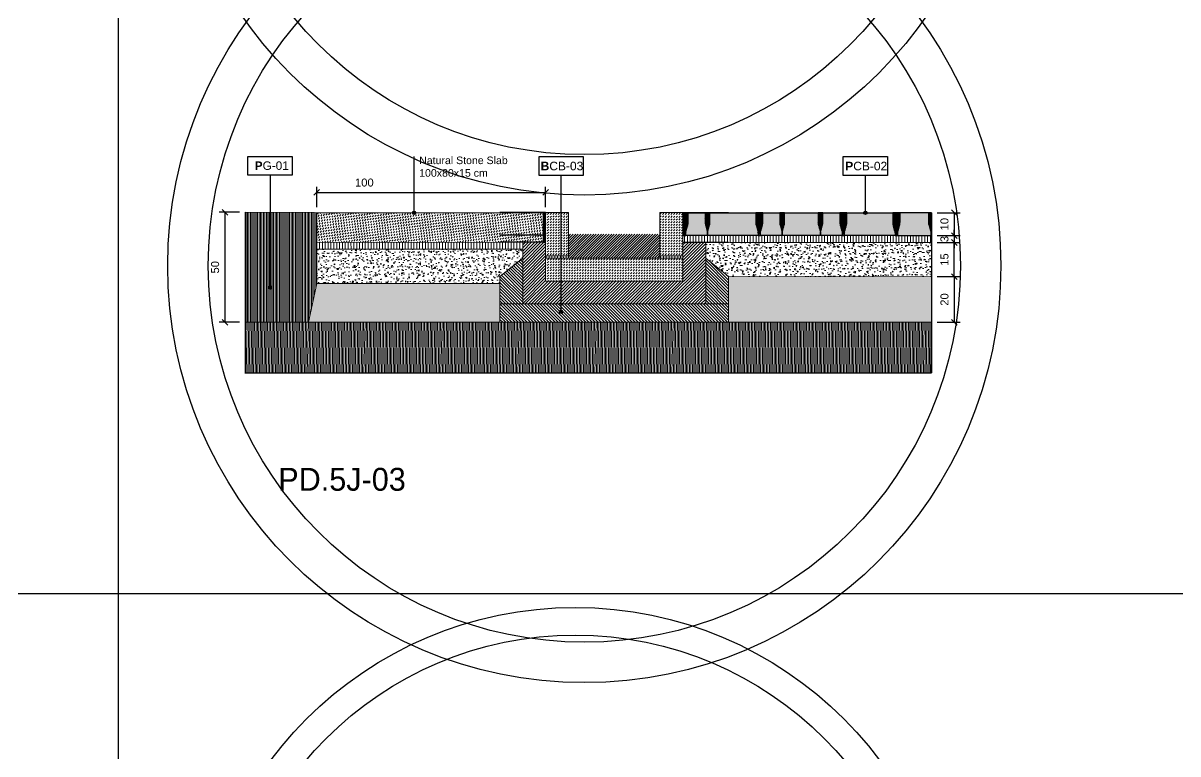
# Model space of a CAD drawing. Header units: metres. Extents: x -325 to 301, y -147 to 149.
# Drawn here: x 61.82 to 66.87, y 22.76 to 25.95 of the extents above; entities that cross this region are included whole.
import ezdxf

# ---------------------------------------------------------------- set-up
doc = ezdxf.new("R2010")
doc.units = ezdxf.units.M
doc.linetypes.add('HIDDEN', pattern=[0.375, 0.25, -0.125])
doc.layers.get('Defpoints').update_dxf_attribs({"lineweight": 13})
for name, color, linetype, plot in [('-aux', 50, 'Continuous', False), ('-AUX-QAD', 5, 'Continuous', False), ('-AUX_MON', 3, 'Continuous', False), ('02-L-AUX', 2, 'Continuous', False)]:
    doc.layers.add(name, color=color, linetype=linetype, plot=plot)
doc.layers.add('0-TX-1_25', color=7, linetype='Continuous', true_color=0x3f4f7f)
doc.layers.add('EIT_3 TR sorra', color=7, linetype='Continuous', true_color=0xd8ceb0)
for name, color, linetype in [('02-L-Waterfeatures 02', 152, 'Continuous'), ('1-L- kodolé', 7, 'Continuous'), ('1-SECCIÓ', 1, 'Continuous'), ('A-KEYPLAN_HATCH', 7, 'Continuous'), ('A_TEXT_2', 7, 'Continuous')]:
    doc.layers.add(name, color=color, linetype=linetype)
for name, color, linetype, lineweight, true_color in [('03-TR-Paviment_01_Compacted Ground', 7, 'Continuous', 5, 0xc5a967), ('03-TR-Paviment_05_Open Joint Precast Pavements', 7, 'Continuous', 5, 0xb3b3b3), ('03-TR-Paviment_08_Natural Stone Bleachers', 7, 'Continuous', 5, 0xafad9d), ('3-TR sorra granitica', 7, 'Continuous', 0, 0xf2dac9), ('3-TR tot_u', 7, 'Continuous', 5, 0x787878)]:
    doc.layers.add(name, color=color, linetype=linetype, lineweight=lineweight, true_color=true_color)
for name, color, linetype, lineweight in [('1-CM', 7, 'Continuous', 0), ('3-TR Formigó', 252, 'Continuous', 0), ('3-TR Seleccionat', 44, 'Continuous', 0), ('3-TR Tot-u', 37, 'Continuous', 0)]:
    doc.layers.add(name, color=color, linetype=linetype, lineweight=lineweight)
doc.styles.add('Arial_4', font='arial.ttf', dxfattribs={"height": 1.8})
doc.styles.get("Standard").update_dxf_attribs({"font": 'arial.ttf'})
doc.styles.add('x-llegenda materials$0$ENGRAVERS', font='TT0586M.TTF')
doc.dimstyles.new('ISO-25', dxfattribs={"dimtxt": 0.1, "dimasz": 0.1, "dimexe": 0.1, "dimexo": 0.1, "dimgap": 0.1, "dimtad": 1, "dimdec": 0, "dimlfac": 100, "dimzin": 9, "dimtxsty": 'Standard', "dimblk": 'OBLIQUE', "dimcen": 0.1, "dimadec": 0, "dimazin": 0, "dimtfac": 1, "dimtdec": 0, "dimtmove": 0, "dimatfit": 3, "dimldrblk": 'OBLIQUE', "dimfxl": 1, "dimarcsym": 0})
pattern_1 = [(44.4470425, (34.3497488, -45.2035943), (0.00187405051, 0.00661919275), [0.0085328125, -0.0017065625, 0, -0.0017065625])]
pattern_2 = [(45, (-73.578634, -79.457293), (0, 0.0117230435), [0.0082894435, -0.0082894435])]

# ---------------------------------------------------------------- blocks, each defined once
blk = doc.blocks.new('hatch keyplan 2')
at = {"layer": 'A-KEYPLAN_HATCH'}
blk.add_lwpolyline([(0, 0.00548), (0.01287, 0.00548), (0.01287, 0), (0, 0)], close=True, dxfattribs=at)
blk = doc.blocks.new('hatch keyplan')
at = {"layer": 'A-KEYPLAN_HATCH'}
blk.add_blockref('hatch keyplan 2', (1.43058, 0.85215), dxfattribs=at)
blk = doc.blocks.new('PCB03')
at = {"layer": 'A-KEYPLAN_HATCH'}
blk.add_blockref('hatch keyplan', (-1.42958, -0.85215), dxfattribs=at)
at = {"layer": 'A_TEXT_2', "insert": (0.0002, 0.00399), "char_height": 0.0025, "attachment_point": 1}
blk.add_mtext_dynamic_manual_height_columns('\\pi0.00139;{\\fArial|b1|i0|c0|p34;P}CB-02', width=0.0145619, gutter_width=0.015, heights=[0], dxfattribs=at)
blk = doc.blocks.new('_Oblique')
at = {"color": 0, "lineweight": -2}
blk.add_line((-0.5, -0.5), (0.5, 0.5), dxfattribs=at)
blk = doc.blocks.new('*D1427')
at = {"layer": '0-TX-1_25', "color": 0, "lineweight": -2, "transparency": 16777216}
for p, q in [((65.813, 25.1206), (65.9126, 25.1206)), ((65.8876, 25.1206), (65.8876, 25.0206)), ((65.813, 25.0206), (65.9126, 25.0206))]:
    blk.add_line(p, q, dxfattribs=at)
at = {"layer": 'Defpoints', "color": 0, "transparency": 16777216}
for p in [(65.788, 25.1206), (65.788, 25.0206), (65.8876, 25.0206)]:
    blk.add_point(p, dxfattribs=at)
at = {"layer": '0-TX-1_25', "color": 0, "lineweight": -2, "transparency": 16777216, "xscale": 0.025, "yscale": 0.025, "zscale": 0.025}
for p, rotation in [((65.8876, 25.1206), 90), ((65.8876, 25.0206), 270)]:
    blk.add_blockref('_Oblique', p, dxfattribs=dict(at, rotation=rotation))
at = {"layer": '0-TX-1_25', "color": 0, "transparency": 16777216, "insert": (65.8447, 25.0706), "char_height": 0.035, "attachment_point": 5, "rotation": 90}
blk.add_mtext('10', dxfattribs=at)
blk = doc.blocks.new('*D1428')
at = {"layer": '0-TX-1_25', "color": 0, "lineweight": -2, "transparency": 16777216}
for p, q in [((65.8876, 25.0206), (65.8876, 25.0456)), ((65.813, 25.0206), (65.9126, 25.0206)), ((65.813, 24.9905), (65.9126, 24.9905)), ((65.8876, 25.0206), (65.8876, 24.9905)), ((65.8876, 24.9905), (65.8876, 24.9655))]:
    blk.add_line(p, q, dxfattribs=at)
at = {"layer": 'Defpoints', "color": 0, "transparency": 16777216}
for p in [(65.788, 25.0206), (65.788, 24.9905), (65.8876, 24.9905)]:
    blk.add_point(p, dxfattribs=at)
at = {"layer": '0-TX-1_25', "color": 0, "lineweight": -2, "transparency": 16777216, "xscale": 0.025, "yscale": 0.025, "zscale": 0.025}
for p, rotation in [((65.8876, 25.0206), 270), ((65.8876, 24.9905), 90)]:
    blk.add_blockref('_Oblique', p, dxfattribs=dict(at, rotation=rotation))
at = {"layer": '0-TX-1_25', "color": 0, "transparency": 16777216, "insert": (65.8447, 25.0056), "char_height": 0.035, "attachment_point": 5, "rotation": 90}
blk.add_mtext('3', dxfattribs=at)
blk = doc.blocks.new('*D1429')
at = {"layer": '0-TX-1_25', "color": 0, "lineweight": -2, "transparency": 16777216}
for p, q in [((65.813, 24.8414), (65.9127, 24.8414)), ((65.8877, 24.8414), (65.8877, 24.6419)), ((65.813, 24.6419), (65.9127, 24.6419))]:
    blk.add_line(p, q, dxfattribs=at)
at = {"layer": 'Defpoints', "color": 0, "transparency": 16777216}
for p in [(65.788, 24.8414), (65.788, 24.6419), (65.8877, 24.6419)]:
    blk.add_point(p, dxfattribs=at)
at = {"layer": '0-TX-1_25', "color": 0, "lineweight": -2, "transparency": 16777216, "xscale": 0.025, "yscale": 0.025, "zscale": 0.025}
for p, rotation in [((65.8877, 24.8414), 90), ((65.8877, 24.6419), 270)]:
    blk.add_blockref('_Oblique', p, dxfattribs=dict(at, rotation=rotation))
at = {"layer": '0-TX-1_25', "color": 0, "transparency": 16777216, "insert": (65.8448, 24.7416), "char_height": 0.035, "attachment_point": 5, "rotation": 90}
blk.add_mtext('20', dxfattribs=at)
blk = doc.blocks.new('POINT')
at = {"layer": '0-TX-1_25'}
h = blk.add_hatch(dxfattribs=at)
h.set_pattern_fill('ANGLE', color=256)
h.set_pattern_definition([(0, (-83.747, -12.726), (0, 6.985), [5.08, -1.905]), (90, (-83.747, -12.726), (-6.985, 4e-16), [5.08, -1.905])])
edge = h.paths.add_edge_path()
edge.add_arc((0, 0), 0.0075, 0, 360)
h = blk.add_hatch(color=256, dxfattribs=at)
h.dxf.hatch_style = 1
edge = h.paths.add_edge_path()
edge.add_arc((0, 0), 0.0075, 0, 360)
blk.add_circle((0, 0), 0.0075, dxfattribs=at)
blk = doc.blocks.new('*D1430')
at = {"layer": '0-TX-1_25', "color": 0, "lineweight": -2, "transparency": 16777216}
for p, q in [((65.813, 24.9905), (65.9126, 24.9905)), ((65.8876, 24.8414), (65.8876, 24.9905)), ((65.8129, 24.8414), (65.9126, 24.8414))]:
    blk.add_line(p, q, dxfattribs=at)
at = {"layer": 'Defpoints', "color": 0, "transparency": 16777216}
for p in [(65.788, 24.9905), (65.8876, 24.9905), (65.7879, 24.8414)]:
    blk.add_point(p, dxfattribs=at)
at = {"layer": '0-TX-1_25', "color": 0, "lineweight": -2, "transparency": 16777216, "xscale": 0.025, "yscale": 0.025, "zscale": 0.025}
for p, rotation in [((65.8876, 24.9905), 90), ((65.8876, 24.8414), 270)]:
    blk.add_blockref('_Oblique', p, dxfattribs=dict(at, rotation=rotation))
at = {"layer": '0-TX-1_25', "color": 0, "transparency": 16777216, "insert": (65.8447, 24.916), "char_height": 0.035, "attachment_point": 5, "rotation": 90}
blk.add_mtext('15', dxfattribs=at)
blk = doc.blocks.new('PG01')
at = {"layer": 'A-KEYPLAN_HATCH'}
blk.add_blockref('hatch keyplan', (-1.42958, -0.85215), dxfattribs=at)
at = {"layer": 'A-KEYPLAN_HATCH', "insert": (0.00021, 0.00402), "char_height": 0.0024588, "attachment_point": 1, "line_spacing_factor": 0.938532, "style": 'Arial_4'}
blk.add_mtext_dynamic_manual_height_columns('\\pi0.00276;{\\fArial|b1|i0|c0|p34;P}G-01', width=0.0145619, gutter_width=0.015, heights=[0], dxfattribs=at)
blk = doc.blocks.new('*D1431')
at = {"layer": '0-TX-1_25', "color": 0, "lineweight": -2, "transparency": 16777216}
for p, q in [((62.763, 25.1225), (62.674, 25.1225)), ((62.699, 25.1225), (62.699, 24.6423)), ((62.763, 24.6423), (62.674, 24.6423))]:
    blk.add_line(p, q, dxfattribs=at)
at = {"layer": 'Defpoints', "color": 0, "transparency": 16777216}
for p in [(62.788, 25.1225), (62.699, 24.6423), (62.788, 24.6423)]:
    blk.add_point(p, dxfattribs=at)
at = {"layer": '0-TX-1_25', "color": 0, "lineweight": -2, "transparency": 16777216, "xscale": 0.025, "yscale": 0.025, "zscale": 0.025}
for p, rotation in [((62.699, 25.1225), 90), ((62.699, 24.6423), 270)]:
    blk.add_blockref('_Oblique', p, dxfattribs=dict(at, rotation=rotation))
at = {"layer": '0-TX-1_25', "color": 0, "transparency": 16777216, "insert": (62.6562, 24.8824), "char_height": 0.035, "attachment_point": 5, "rotation": 90}
blk.add_mtext('50', dxfattribs=at)
blk = doc.blocks.new('B-CB03')
at = {"layer": 'A-KEYPLAN_HATCH'}
blk.add_blockref('hatch keyplan', (-1.43058, -0.85215), dxfattribs=at)
at = {"layer": 'A_TEXT_2', "insert": (-0.0008, 0.00398), "char_height": 0.0025, "attachment_point": 1}
blk.add_mtext_dynamic_manual_height_columns('\\pi0.00128;{\\fArial|b1|i0|c0|p34;B}CB-03', width=0.0145619, gutter_width=0.015, heights=[0], dxfattribs=at)
blk = doc.blocks.new('Channel 40cm In Situ + NatStone')
at = {"layer": '02-L-Waterfeatures 02', "lineweight": 9, "transparency": 33554687}
h = blk.add_hatch(dxfattribs=at)
h.set_pattern_fill('ANSI31', color=256, scale=0.0025)
h.set_pattern_definition([(45, (-74.468394, -31.504712), (-0.0056126601, 0.0056126601), [])])
h.paths.add_polyline_path([(0.3, 0.385), (0.7, 0.385), (0.7, 0.28), (0.3, 0.28)])
at = {"layer": '03-TR-Paviment_08_Natural Stone Bleachers'}
h = blk.add_hatch(dxfattribs=at)
h.set_pattern_fill('DASH', color=256, scale=0.002611, angle=45, style=0, double=1)
h.set_pattern_definition(pattern_2)
h.paths.add_polyline_path([(0.2, 0.48), (0.2, 0.29), (0.3, 0.29), (0.3, 0.48)])
h = blk.add_hatch(dxfattribs=at)
h.set_pattern_fill('DASH', color=256, scale=0.002611, angle=45, style=0, double=1)
h.set_pattern_definition(pattern_2)
h.paths.add_polyline_path([(0.7, 0.48), (0.7, 0.29), (0.8, 0.29), (0.8, 0.48)])
h = blk.add_hatch(dxfattribs=at)
h.set_pattern_fill('DASH', color=256, scale=0.002611, angle=45, style=0, double=1)
h.set_pattern_definition(pattern_2)
h.paths.add_polyline_path([(0.2021, 0.28), (0.2, 0.18), (0.8, 0.1804), (0.8, 0.2796)])
at = {"layer": '3-TR Formigó'}
h = blk.add_hatch(dxfattribs=at)
h.set_pattern_fill('ANSI31', color=256, scale=0.003, style=0)
h.set_pattern_definition([(45, (-1.72278, -0.467131), (-0.006735192, 0.006735192), [])])
h.paths.add_polyline_path([(0.9006, 0.3498), (0.8004, 0.3502), (0.7996, 0.18), (0.2003, 0.18), (0.2003, 0.35), (0.1004, 0.35), (0.1004, 0.08), (0.8994, 0.08)])
h = blk.add_hatch(dxfattribs=at)
h.set_pattern_fill('ANSI31', color=256, scale=0.003, angle=270, style=0)
h.set_pattern_definition([(315, (-73.578634, -79.457293), (0.0067351921, 0.0067351921), [])])
h.paths.add_polyline_path([(0, 0), (1, 0), (1, 0.2), (0.9, 0.28), (0.9, 0.08), (0.1004, 0.08), (0.1, 0.28), (0, 0.2)])
at = {"layer": '3-TR sorra granitica'}
h = blk.add_hatch(dxfattribs=at)
h.set_pattern_fill('LINE', color=256, scale=0.1, angle=54.368, style=0)
h.set_pattern_definition([(90.014497, (24.094533, 208.454771), (-0.0124999996, -3.1627e-06), [])])
h.paths.add_polyline_path([(0.3, 0.29), (0.2, 0.29), (0.2, 0.28), (0.3, 0.28)])
h = blk.add_hatch(dxfattribs=at)
h.set_pattern_fill('LINE', color=256, scale=0.1, angle=54.368, style=0)
h.set_pattern_definition([(90.014497, (24.594533, 208.454771), (-0.0124999996, -3.1627e-06), [])])
h.paths.add_polyline_path([(0.8, 0.29), (0.7, 0.29), (0.7, 0.28), (0.8, 0.28)])
at = {"layer": '02-L-AUX'}
for points in [[(0.2, 0.48), (0, 0.48)], [(0.8, 0.48), (1, 0.48)], [(0.2, 0.38), (0, 0.38)], [(0.8, 0.38), (1, 0.38)], [(0.2, 0.35), (0, 0.35)], [(0.8, 0.35), (1, 0.35)]]:
    blk.add_lwpolyline(points, dxfattribs=at)
at = {"layer": '1-CM'}
for points in [[(0.2, 0.29), (0.2, 0.48), (0.3, 0.48), (0.3, 0.29)], [(0.7, 0.29), (0.7, 0.48), (0.8, 0.48), (0.8, 0.29)], [(0.9, 0.08), (0.1, 0.08), (0.1, 0.35), (0.2, 0.35), (0.2, 0.18), (0.8, 0.18), (0.8, 0.35), (0.9, 0.35)], [(0.3, 0.29), (0.2, 0.29), (0.2, 0.28), (0.3, 0.28)], [(0.2, 0.28), (0.8, 0.28), (0.8, 0.18), (0.2, 0.18)], [(0.7, 0.29), (0.8, 0.29), (0.8, 0.28), (0.7, 0.28)]]:
    blk.add_lwpolyline(points, close=True, dxfattribs=at)
blk.add_lwpolyline([(0.1, 0.28), (0, 0.2), (0, 0.08), (0, 0), (0.9, 0), (1, 0), (1, 0.08), (1, 0.2), (0.9, 0.28)], dxfattribs=at)
at = {"layer": '1-CM', "linetype": 'HIDDEN', "ltscale": 0.05}
for points in [[(0.1004, 0.08), (0.0004, 0.08)], [(0.9, 0.08), (1, 0.08)]]:
    blk.add_lwpolyline(points, dxfattribs=at)
blk = doc.blocks.new('*D1551')
at = {"layer": '0-TX-1_25', "color": 0, "lineweight": -2, "transparency": 16777216}
for p, q in [((63.1007, 25.1453), (63.1007, 25.2344)), ((63.1007, 25.2094), (64.1007, 25.2094)), ((64.1007, 25.1453), (64.1007, 25.2344))]:
    blk.add_line(p, q, dxfattribs=at)
at = {"layer": 'Defpoints', "color": 0, "transparency": 16777216}
for p in [(64.1007, 25.2094), (63.1007, 25.1203), (64.1007, 25.1203)]:
    blk.add_point(p, dxfattribs=at)
at = {"layer": '0-TX-1_25', "color": 0, "lineweight": -2, "transparency": 16777216, "xscale": 0.025, "yscale": 0.025, "zscale": 0.025, "rotation": 180}
blk.add_blockref('_Oblique', (63.1007, 25.2094), dxfattribs=at)
at = {"layer": '0-TX-1_25', "color": 0, "lineweight": -2, "transparency": 16777216, "xscale": 0.025, "yscale": 0.025, "zscale": 0.025}
blk.add_blockref('_Oblique', (64.1007, 25.2094), dxfattribs=at)
at = {"layer": '0-TX-1_25', "color": 0, "transparency": 16777216, "insert": (63.3086, 25.2523), "char_height": 0.035, "attachment_point": 5}
blk.add_mtext('100', dxfattribs=at)

msp = doc.modelspace()

# ---------------------------------------------------------------- hatches: boundary and pattern name
at = {"layer": '03-TR-Paviment_01_Compacted Ground'}
h = msp.add_hatch(dxfattribs=at)
h.set_pattern_fill('ANSI31', color=256, scale=0.002, angle=225, style=0)
h.set_pattern_definition([(270, (-137.5703104, -26.3907843), (0.00635, -2e-18), [])])
h.paths.add_polyline_path([(62.788, 25.123), (62.788, 24.6423), (63.0649, 24.6423), (63.1007, 24.8119), (63.1007, 25.1203)])
at = {"layer": '03-TR-Paviment_05_Open Joint Precast Pavements'}
h = msp.add_hatch(color=256, dxfattribs=at)
h.dxf.hatch_style = 1
edge = h.paths.add_edge_path()
edge.add_line((64.714, 25.0208), (64.714, 25.029))
edge.add_arc((64.7624, 25.029), 0.0484, 163.9865, 179.9855, ccw=False)
edge.add_line((64.7158, 25.0424), (64.7218, 25.0631))
edge.add_arc((64.6669, 25.0789), 0.0571, 343.9865, 359.9855)
edge.add_line((64.724, 25.0788), (64.724, 25.12))
edge.add_line((64.724, 25.12), (64.7248, 25.12))
edge.add_line((64.7248, 25.12), (64.7248, 25.1208))
edge.add_line((64.7248, 25.1208), (64.7981, 25.1208))
edge.add_line((64.7981, 25.1208), (64.7981, 25.12))
edge.add_line((64.7981, 25.12), (64.7989, 25.12))
edge.add_line((64.7989, 25.12), (64.7989, 25.0788))
edge.add_arc((64.856, 25.0788), 0.0571, 179.9855, 195.9845)
edge.add_line((64.8011, 25.0631), (64.807, 25.0423))
edge.add_arc((64.7605, 25.029), 0.0484, -0.0145, 15.9845, ccw=False)
edge.add_line((64.8089, 25.029), (64.8089, 25.0208))
edge.add_line((64.8089, 25.0208), (64.714, 25.0208))
h = msp.add_hatch(color=256, dxfattribs=at)
h.dxf.hatch_style = 1
edge = h.paths.add_edge_path()
edge.add_line((64.8089, 25.0208), (64.8089, 25.029))
edge.add_arc((64.8573, 25.029), 0.0484, 163.9865, 179.9855, ccw=False)
edge.add_line((64.8108, 25.0423), (64.8167, 25.0631))
edge.add_arc((64.7618, 25.0788), 0.0571, 343.9865, 359.9855)
edge.add_line((64.819, 25.0788), (64.819, 25.1199))
edge.add_line((64.819, 25.1199), (64.8198, 25.1199))
edge.add_line((64.8198, 25.1199), (64.8198, 25.1208))
edge.add_line((64.8198, 25.1208), (65.0193, 25.1207))
edge.add_line((65.0193, 25.1207), (65.0193, 25.1199))
edge.add_line((65.0193, 25.1199), (65.0201, 25.1199))
edge.add_line((65.0201, 25.1199), (65.0201, 25.0788))
edge.add_arc((65.0773, 25.0788), 0.0571, 179.9855, 195.9845)
edge.add_line((65.0223, 25.063), (65.0283, 25.0423))
edge.add_arc((64.9817, 25.0289), 0.0484, -0.0145, 15.9845, ccw=False)
edge.add_line((65.0302, 25.0289), (65.0302, 25.0207))
edge.add_line((65.0302, 25.0207), (64.8089, 25.0208))
h = msp.add_hatch(color=256, dxfattribs=at)
h.dxf.hatch_style = 1
edge = h.paths.add_edge_path()
edge.add_line((65.0402, 25.0207), (65.0402, 25.0289))
edge.add_arc((65.0886, 25.0289), 0.0484, 163.9865, 179.9855, ccw=False)
edge.add_line((65.042, 25.0423), (65.048, 25.063))
edge.add_arc((64.9931, 25.0788), 0.0571, 343.9865, 359.9855)
edge.add_line((65.0502, 25.0788), (65.0502, 25.1199))
edge.add_line((65.0502, 25.1199), (65.051, 25.1199))
edge.add_line((65.051, 25.1199), (65.051, 25.1207))
edge.add_line((65.051, 25.1207), (65.1243, 25.1207))
edge.add_line((65.1243, 25.1207), (65.1243, 25.1199))
edge.add_line((65.1243, 25.1199), (65.1251, 25.1199))
edge.add_line((65.1251, 25.1199), (65.1251, 25.0787))
edge.add_arc((65.1822, 25.0787), 0.0571, 179.9855, 195.9845)
edge.add_line((65.1273, 25.063), (65.1332, 25.0423))
edge.add_arc((65.0867, 25.0289), 0.0484, -0.0145, 15.9845, ccw=False)
edge.add_line((65.1351, 25.0289), (65.1351, 25.0207))
edge.add_line((65.1351, 25.0207), (65.0402, 25.0207))
h = msp.add_hatch(color=256, dxfattribs=at)
h.dxf.hatch_style = 1
edge = h.paths.add_edge_path()
edge.add_line((65.1351, 25.0207), (65.1351, 25.0289))
edge.add_arc((65.1835, 25.0289), 0.0484, 163.9865, 179.9855, ccw=False)
edge.add_line((65.137, 25.0423), (65.1429, 25.063))
edge.add_arc((65.088, 25.0788), 0.0571, 343.9865, 359.9855)
edge.add_line((65.1452, 25.0787), (65.1452, 25.1199))
edge.add_line((65.1452, 25.1199), (65.146, 25.1199))
edge.add_line((65.146, 25.1199), (65.146, 25.1207))
edge.add_line((65.146, 25.1207), (65.2918, 25.1207))
edge.add_line((65.2918, 25.1207), (65.2918, 25.1198))
edge.add_line((65.2918, 25.1198), (65.2926, 25.1198))
edge.add_line((65.2926, 25.1198), (65.2926, 25.0787))
edge.add_arc((65.3497, 25.0787), 0.0571, 179.9855, 195.9845)
edge.add_line((65.2948, 25.063), (65.3007, 25.0422))
edge.add_arc((65.2542, 25.0289), 0.0484, -0.0145, 15.9845, ccw=False)
edge.add_line((65.3026, 25.0289), (65.3026, 25.0207))
edge.add_line((65.3026, 25.0207), (65.1351, 25.0207))
h = msp.add_hatch(color=256, dxfattribs=at)
h.dxf.hatch_style = 1
edge = h.paths.add_edge_path()
edge.add_line((65.3026, 25.0207), (65.3026, 25.0289))
edge.add_arc((65.351, 25.0289), 0.0484, 163.9865, 179.9855, ccw=False)
edge.add_line((65.3045, 25.0422), (65.3104, 25.0629))
edge.add_arc((65.2555, 25.0787), 0.0571, 343.9865, 359.9855)
edge.add_line((65.3127, 25.0787), (65.3127, 25.1198))
edge.add_line((65.3127, 25.1198), (65.3135, 25.1198))
edge.add_line((65.3135, 25.1198), (65.3135, 25.1207))
edge.add_line((65.3135, 25.1207), (65.3868, 25.1206))
edge.add_line((65.3868, 25.1206), (65.3868, 25.1198))
edge.add_line((65.3868, 25.1198), (65.3876, 25.1198))
edge.add_line((65.3876, 25.1198), (65.3875, 25.0787))
edge.add_arc((65.4447, 25.0787), 0.0571, 179.9855, 195.9845)
edge.add_line((65.3898, 25.0629), (65.3957, 25.0422))
edge.add_arc((65.3492, 25.0289), 0.0484, -0.0145, 15.9845, ccw=False)
edge.add_line((65.3976, 25.0288), (65.3976, 25.0206))
edge.add_line((65.3976, 25.0206), (65.3026, 25.0207))
h = msp.add_hatch(color=256, dxfattribs=at)
h.dxf.hatch_style = 1
edge = h.paths.add_edge_path()
edge.add_line((65.4076, 25.0206), (65.4076, 25.0288))
edge.add_arc((65.456, 25.0288), 0.0484, 163.9865, 179.9855, ccw=False)
edge.add_line((65.4095, 25.0422), (65.4154, 25.0629))
edge.add_arc((65.3605, 25.0787), 0.0571, 343.9865, 359.9855)
edge.add_line((65.4176, 25.0787), (65.4176, 25.1198))
edge.add_line((65.4176, 25.1198), (65.4184, 25.1198))
edge.add_line((65.4184, 25.1198), (65.4184, 25.1206))
edge.add_line((65.4184, 25.1206), (65.618, 25.1206))
edge.add_line((65.618, 25.1206), (65.618, 25.1197))
edge.add_line((65.618, 25.1197), (65.6188, 25.1197))
edge.add_line((65.6188, 25.1197), (65.6188, 25.0786))
edge.add_arc((65.6759, 25.0786), 0.0571, 179.9855, 195.9845)
edge.add_line((65.621, 25.0629), (65.6269, 25.0421))
edge.add_arc((65.5804, 25.0288), 0.0484, -0.0145, 15.9845, ccw=False)
edge.add_line((65.6288, 25.0288), (65.6288, 25.0206))
edge.add_line((65.6288, 25.0206), (65.4076, 25.0206))
h = msp.add_hatch(color=256, dxfattribs=at)
h.dxf.hatch_style = 1
edge = h.paths.add_edge_path()
edge.add_line((65.7864, 25.0205), (65.7864, 25.0287))
edge.add_arc((65.738, 25.0288), 0.0484, 359.9855, 375.9845)
edge.add_line((65.7845, 25.0421), (65.7786, 25.0628))
edge.add_arc((65.8335, 25.0786), 0.0571, 179.9855, 195.9845, ccw=False)
edge.add_line((65.7763, 25.0786), (65.7764, 25.1197))
edge.add_line((65.7764, 25.1197), (65.7756, 25.1197))
edge.add_line((65.7756, 25.1197), (65.7756, 25.1205))
edge.add_line((65.7756, 25.1205), (65.6497, 25.1206))
edge.add_line((65.6497, 25.1206), (65.6497, 25.1197))
edge.add_line((65.6497, 25.1197), (65.6489, 25.1197))
edge.add_line((65.6489, 25.1197), (65.6489, 25.0786))
edge.add_arc((65.5918, 25.0786), 0.0571, 343.9865, 359.9855, ccw=False)
edge.add_line((65.6467, 25.0629), (65.6408, 25.0421))
edge.add_arc((65.6873, 25.0288), 0.0484, 163.9865, 179.9855)
edge.add_line((65.6389, 25.0288), (65.6389, 25.0206))
edge.add_line((65.6389, 25.0206), (65.7864, 25.0205))
at = {"layer": '03-TR-Paviment_08_Natural Stone Bleachers'}
h = msp.add_hatch(dxfattribs=at)
h.set_pattern_fill('DASH', color=256, scale=0.002611, angle=233, style=0, double=1)
h.set_pattern_definition([(233, (-88.453488, -99.7272166), (0.0016315323, -0.0116089556), [0.0082894435, -0.0082894435])])
h.paths.add_polyline_path([(63.1007, 25.1203), (63.1007, 24.9906), (64.0907, 24.9921), (64.0907, 25.1203)])
at = {"layer": '3-TR Seleccionat'}
h = msp.add_hatch(dxfattribs=at)
h.set_pattern_fill('ANSI31', color=256, scale=0.002, angle=223.8682, style=0)
h.set_pattern_definition([(268.8682194564, (428200.4689025, -659397.044209), (-0.00634876117834, 0.00012542527825), [])])
h.paths.add_polyline_path([(62.788, 24.6417), (62.788, 24.4206), (65.7884, 24.4206), (65.7884, 24.6423), (64.7006, 24.6423), (64.1805, 24.6423)])
at = {"layer": '3-TR sorra granitica'}
h = msp.add_hatch(dxfattribs=at)
h.set_pattern_fill('LINE', color=256, scale=0.1, angle=54.368, style=0)
h.set_pattern_definition([(90.014497, (87.247566, 233.150761), (-0.0124999996, -3.1627e-06), [])])
h.paths.add_polyline_path([(63.9999, 24.9621), (64, 24.9921), (63.1007, 24.9906), (63.1007, 24.9613)])
h = msp.add_hatch(dxfattribs=at)
h.set_pattern_fill('LINE', color=256, scale=0.1, angle=54.368, style=0)
h.set_pattern_definition([(90.014497, (88.468118, 233.182566), (-0.0124999996, -3.1627e-06), [])])
h.paths.add_polyline_path([(64.9028, 25.0206), (64.9009, 25.0197), (64.7011, 25.0215), (64.7007, 24.9923), (64.9009, 24.9913), (64.9009, 25.0206)])
h.paths.add_polyline_path([(65.788, 24.991), (65.788, 25.0206), (64.9032, 25.0206), (64.9066, 24.9913)])
at = {"layer": '3-TR Tot-u'}
h = msp.add_hatch(dxfattribs=at)
h.set_pattern_fill('EARTH', color=256, scale=0.005, angle=-84.0741)
h.set_pattern_definition([(275.925852, (0.38127, -54.745137), (0.034858251, -0.028302426), [0.03175, -0.03175]), (275.925852, (0.39311, -54.743908), (0.034858251, -0.028302426), [0.03175, -0.03175]), (275.925852, (0.404954, -54.74268), (0.034858251, -0.028302426), [0.03175, -0.03175]), (5.925852, (0.40931, -54.746217), (0.028302426, 0.034858251), [0.03175, -0.03175]), (5.925852, (0.41054, -54.75806), (0.028302426, 0.034858251), [0.03175, -0.03175]), (5.925852, (0.41177, -54.769902), (0.028302426, 0.034858251), [0.03175, -0.03175])])
h.paths.add_polyline_path([(64.9007, 24.72), (64.9007, 24.6423), (65.7879, 24.6423), (65.7879, 24.8414), (64.9007, 24.8406)])
h.paths.add_polyline_path([(63.9007, 24.6422), (63.9011, 24.7221), (63.9008, 24.8121), (63.1007, 24.8118), (63.0649, 24.6423)])
at = {"layer": '3-TR tot_u'}
h = msp.add_hatch(dxfattribs=at)
h.set_pattern_fill('AR-CONC', color=256, scale=0.00025, angle=92.9928)
h.set_pattern_definition([(142.992814, (0.58127, -54.745137), (0.001601339, 0.045692094), [0.0047625, -0.0523875]), (87.992814, (0.58127, -54.745137), (-0.047239044, -0.011292642), [0.00381, -0.041910146]), (193.44426, (0.5814, -54.74133), (-0.045637704, 0.034399452), [0.004047502, -0.044522561]), (139.177014, (0.568586, -54.7458), (0.00695794, 0.068226093), [0.00714375, -0.07858125]), (189.62837, (0.569166, -54.740115), (-0.064870924, 0.05604051), [0.006071256, -0.0667839]), (84.176966, (0.568586, -54.7458), (-0.064870924, 0.05604051), [0.00571499, -0.062864933]), (113.992814, (0.571425, -54.739293), (0.023552455, 0.039186736), [0.0047625, -0.0523875]), (58.992814, (0.571425, -54.739293), (-0.04679087, 0.013025288), [0.00381, -0.04191]), (164.44426, (0.573388, -54.736028), (-0.023238414, 0.052212023), [0.004047502, -0.044522484]), (130.492814, (0.581269, -54.745137), (-0.021150243, -0.000332572), [0, -0.041402, 0, -0.042545, 0, -0.04206875]), (100.492814, (0.581269, -54.745137), (-0.02588316, 0.015374507), [0, -0.024257, 0, -0.0404495, 0, -0.01603375]), (60.492814, (0.582008, -54.759278), (-0.000339588, 0.033926191), [0, -0.015875, 0, -0.04953, 0, -0.0657225]), (50.492814, (0.58234, -54.76562), (-0.0082814355, 0.036649903), [0, -0.0206375, 0, -0.032893, 0, -0.0466725])])
h.paths.add_polyline_path([(65.7879, 24.8417), (65.788, 24.9908), (64.8007, 24.9917), (64.8007, 24.9221), (64.9023, 24.8417)])
h = msp.add_hatch(dxfattribs=at)
h.set_pattern_fill('AR-CONC', color=256, scale=0.00025, angle=92.9928)
h.set_pattern_definition([(142.992814, (0.38127, -54.775137), (0.001601339, 0.045692094), [0.0047625, -0.0523875]), (87.992814, (0.38127, -54.775137), (-0.047239044, -0.011292642), [0.00381, -0.041910146]), (193.44426, (0.3814, -54.77133), (-0.045637704, 0.034399452), [0.004047502, -0.044522561]), (139.177014, (0.368586, -54.7758), (0.00695794, 0.068226093), [0.00714375, -0.07858125]), (189.62837, (0.369166, -54.770115), (-0.064870924, 0.05604051), [0.006071256, -0.0667839]), (84.176966, (0.368586, -54.7758), (-0.064870924, 0.05604051), [0.00571499, -0.062864933]), (113.992814, (0.371425, -54.769293), (0.023552455, 0.039186736), [0.0047625, -0.0523875]), (58.992814, (0.371425, -54.769293), (-0.04679087, 0.013025288), [0.00381, -0.04191]), (164.44426, (0.373388, -54.766028), (-0.023238414, 0.052212023), [0.004047502, -0.044522484]), (130.492814, (0.381269, -54.775137), (-0.021150243, -0.000332572), [0, -0.041402, 0, -0.042545, 0, -0.04206875]), (100.492814, (0.381269, -54.775137), (-0.02588316, 0.015374507), [0, -0.024257, 0, -0.0404495, 0, -0.01603375]), (60.492814, (0.382008, -54.789278), (-0.000339588, 0.033926191), [0, -0.015875, 0, -0.04953, 0, -0.0657225]), (50.492814, (0.38234, -54.79562), (-0.0082814355, 0.036649903), [0, -0.0206375, 0, -0.032893, 0, -0.0466725])])
h.paths.add_polyline_path([(63.9007, 24.8117), (63.9007, 24.8421), (64.0007, 24.9221), (64.0007, 24.9613), (63.3909, 24.9605), (63.1007, 24.9605), (63.1007, 24.8119)])
at = {"layer": 'EIT_3 TR sorra'}
h = msp.add_hatch(dxfattribs=at)
h.set_pattern_fill('ANSI36', color=256, scale=0.001075, angle=-0.553, style=0, double=1)
h.set_pattern_definition([(44.4470425, (33.7032487, -45.0893037), (0.00187405051, 0.00661919275), [0.0085328125, -0.0017065625, 0, -0.0017065625])])
h.paths.add_polyline_path([(64.1007, 24.9921), (64.1007, 25.1203), (64.0907, 25.1203), (64.0907, 24.9921)])
h = msp.add_hatch(dxfattribs=at)
h.set_pattern_fill('ANSI36', color=256, scale=0.001075, angle=-0.553, style=0, double=1)
h.set_pattern_definition([(44.4470425, (34.9384028, -45.2034454), (0.00187405051, 0.00661919275), [0.0085328125, -0.0017065625, 0, -0.0017065625])])
edge = h.paths.add_edge_path()
edge.add_line((64.714, 25.0208), (64.7009, 25.0206))
edge.add_line((64.7009, 25.0206), (64.714, 25.0208))
edge.add_arc((64.7818, 25.0257), 0.068, 165.8675, 184.152, ccw=False)
edge.add_line((64.7158, 25.0424), (64.7218, 25.0631))
edge.add_arc((64.6669, 25.0789), 0.0571, 343.9865, 359.9855)
edge.add_line((64.724, 25.0788), (64.724, 25.12))
edge.add_line((64.724, 25.12), (64.7039, 25.12))
edge.add_line((64.7039, 25.12), (64.7009, 25.1199))
edge.add_line((64.7009, 25.1199), (64.7009, 25.063))
edge.add_line((64.7009, 25.063), (64.7009, 25.0372))
edge.add_line((64.7009, 25.0372), (64.7009, 25.0206))
edge.add_line((64.7009, 25.0206), (64.714, 25.0208))
h = msp.add_hatch(dxfattribs=at)
h.set_pattern_fill('ANSI36', color=256, scale=0.001075, angle=-0.553, style=0, double=1)
h.set_pattern_definition(pattern_1)
edge = h.paths.add_edge_path()
edge.add_line((64.8089, 25.0208), (64.8089, 25.029))
edge.add_arc((64.8573, 25.029), 0.0484, 163.9865, 179.9855, ccw=False)
edge.add_line((64.8108, 25.0423), (64.8167, 25.0631))
edge.add_arc((64.7618, 25.0788), 0.0571, 343.9865, 359.9855)
edge.add_line((64.819, 25.0788), (64.819, 25.1199))
edge.add_line((64.819, 25.1199), (64.7989, 25.12))
edge.add_line((64.7989, 25.12), (64.7989, 25.0788))
edge.add_arc((64.856, 25.0788), 0.0571, 179.9855, 195.9845)
edge.add_line((64.8011, 25.0631), (64.807, 25.0423))
edge.add_arc((64.7605, 25.029), 0.0484, -0.0145, 15.9845, ccw=False)
edge.add_line((64.8089, 25.029), (64.8089, 25.0208))
h = msp.add_hatch(dxfattribs=at)
h.set_pattern_fill('ANSI36', color=256, scale=0.001075, angle=-0.553, style=0, double=1)
h.set_pattern_definition(pattern_1)
edge = h.paths.add_edge_path()
edge.add_line((65.0302, 25.0207), (65.0402, 25.0207))
edge.add_line((65.0402, 25.0207), (65.0402, 25.0289))
edge.add_arc((65.0886, 25.0289), 0.0484, 163.9865, 179.9855, ccw=False)
edge.add_line((65.042, 25.0423), (65.048, 25.063))
edge.add_arc((64.9931, 25.0788), 0.0571, 343.9865, 359.9855)
edge.add_line((65.0502, 25.0788), (65.0502, 25.1199))
edge.add_line((65.0502, 25.1199), (65.0201, 25.1199))
edge.add_line((65.0201, 25.1199), (65.0201, 25.0788))
edge.add_arc((65.0773, 25.0788), 0.0571, 179.9855, 195.9845)
edge.add_line((65.0223, 25.063), (65.0283, 25.0423))
edge.add_arc((64.9817, 25.0289), 0.0484, -0.0145, 15.9845, ccw=False)
edge.add_line((65.0302, 25.0289), (65.0302, 25.0207))
edge.add_line((65.0302, 25.0207), (65.0402, 25.0207))
h = msp.add_hatch(dxfattribs=at)
h.set_pattern_fill('ANSI36', color=256, scale=0.001075, angle=-0.553, style=0, double=1)
h.set_pattern_definition(pattern_1)
edge = h.paths.add_edge_path()
edge.add_line((65.1351, 25.0207), (65.1351, 25.0289))
edge.add_arc((65.1835, 25.0289), 0.0484, 163.9865, 179.9855, ccw=False)
edge.add_line((65.137, 25.0422), (65.1429, 25.063))
edge.add_arc((65.088, 25.0788), 0.0571, 343.9865, 359.9855)
edge.add_line((65.1452, 25.0787), (65.1452, 25.1199))
edge.add_line((65.1452, 25.1199), (65.1251, 25.1199))
edge.add_line((65.1251, 25.1199), (65.1251, 25.0787))
edge.add_arc((65.1822, 25.0787), 0.0571, 179.9855, 195.9845)
edge.add_line((65.1273, 25.063), (65.1332, 25.0422))
edge.add_arc((65.0867, 25.0289), 0.0484, -0.0145, 15.9845, ccw=False)
edge.add_line((65.1351, 25.0289), (65.1351, 25.0207))
h = msp.add_hatch(dxfattribs=at)
h.set_pattern_fill('ANSI36', color=256, scale=0.001075, angle=-0.553, style=0, double=1)
h.set_pattern_definition(pattern_1)
edge = h.paths.add_edge_path()
edge.add_line((65.3026, 25.0207), (65.3026, 25.0289))
edge.add_arc((65.351, 25.0288), 0.0484, 163.9865, 179.9855, ccw=False)
edge.add_line((65.3045, 25.0422), (65.3104, 25.0629))
edge.add_arc((65.2555, 25.0787), 0.0571, 343.9865, 359.9855)
edge.add_line((65.3127, 25.0787), (65.3127, 25.1198))
edge.add_line((65.3127, 25.1198), (65.2926, 25.1198))
edge.add_line((65.2926, 25.1198), (65.2926, 25.0787))
edge.add_arc((65.3497, 25.0787), 0.0571, 179.9855, 195.9845)
edge.add_line((65.2948, 25.0629), (65.3007, 25.0422))
edge.add_arc((65.2542, 25.0289), 0.0484, -0.0145, 15.9845, ccw=False)
edge.add_line((65.3026, 25.0289), (65.3026, 25.0207))
h = msp.add_hatch(dxfattribs=at)
h.set_pattern_fill('ANSI36', color=256, scale=0.001075, angle=-0.553, style=0, double=1)
h.set_pattern_definition(pattern_1)
edge = h.paths.add_edge_path()
edge.add_line((65.3976, 25.0206), (65.4076, 25.0206))
edge.add_line((65.4076, 25.0206), (65.4076, 25.0288))
edge.add_arc((65.456, 25.0288), 0.0484, 163.9865, 179.9855, ccw=False)
edge.add_line((65.4095, 25.0422), (65.4154, 25.0629))
edge.add_arc((65.3605, 25.0787), 0.0571, 343.9865, 359.9855)
edge.add_line((65.4176, 25.0787), (65.4176, 25.1198))
edge.add_line((65.4176, 25.1198), (65.3876, 25.1198))
edge.add_line((65.3876, 25.1198), (65.3875, 25.0787))
edge.add_arc((65.4447, 25.0787), 0.0571, 179.9855, 195.9845)
edge.add_line((65.3898, 25.0629), (65.3957, 25.0422))
edge.add_arc((65.3492, 25.0288), 0.0484, -0.0145, 15.9845, ccw=False)
edge.add_line((65.3976, 25.0288), (65.3976, 25.0206))
edge.add_line((65.3976, 25.0206), (65.4076, 25.0206))
h = msp.add_hatch(dxfattribs=at)
h.set_pattern_fill('ANSI36', color=256, scale=0.001075, angle=-0.553, style=0, double=1)
h.set_pattern_definition(pattern_1)
edge = h.paths.add_edge_path()
edge.add_line((65.6289, 25.0206), (65.6389, 25.0206))
edge.add_line((65.6389, 25.0206), (65.6389, 25.0288))
edge.add_arc((65.6873, 25.0288), 0.0484, 163.9865, 179.9855, ccw=False)
edge.add_line((65.6408, 25.0421), (65.6467, 25.0629))
edge.add_arc((65.5918, 25.0786), 0.0571, 343.9865, 359.9855)
edge.add_line((65.6489, 25.0786), (65.6489, 25.1197))
edge.add_line((65.6489, 25.1197), (65.6189, 25.1197))
edge.add_line((65.6189, 25.1197), (65.6189, 25.0786))
edge.add_arc((65.676, 25.0786), 0.0571, 179.9855, 195.9845)
edge.add_line((65.6211, 25.0629), (65.627, 25.0421))
edge.add_arc((65.5805, 25.0288), 0.0484, -0.0145, 15.9845, ccw=False)
edge.add_line((65.6289, 25.0288), (65.6289, 25.0206))
edge.add_line((65.6289, 25.0206), (65.6389, 25.0206))
h = msp.add_hatch(dxfattribs=at)
h.set_pattern_fill('ANSI36', color=256, scale=0.001075, angle=-0.553, style=0, double=1)
h.set_pattern_definition(pattern_1)
edge = h.paths.add_edge_path()
edge.add_line((65.7864, 25.0205), (65.7864, 25.0206))
edge.add_line((65.7864, 25.0206), (65.788, 25.0206))
edge.add_line((65.788, 25.0206), (65.788, 25.0628))
edge.add_line((65.788, 25.0628), (65.788, 25.0784))
edge.add_line((65.788, 25.0784), (65.788, 25.1197))
edge.add_line((65.788, 25.1197), (65.7764, 25.1197))
edge.add_line((65.7764, 25.1197), (65.7763, 25.0786))
edge.add_arc((65.8335, 25.0786), 0.0571, 179.9855, 195.9845)
edge.add_line((65.7786, 25.0628), (65.7845, 25.0421))
edge.add_arc((65.7311, 25.0266), 0.0556, -6.2143, 16.1567, ccw=False)
edge.add_line((65.7864, 25.0206), (65.7864, 25.0205))

# ---------------------------------------------------------------- linework, layer by layer
at = {"layer": '-aux'}
for points in [[(62.2345, 3.4567), (62.2345, 133.4567)], [(12.2345, 23.4567), (142.2345, 23.4567)]]:
    msp.add_lwpolyline(points, dxfattribs=at)
for points in [[(64.714, 25.0208), (64.714, 25.0208), (64.7009, 25.0206), (64.714, 25.0208, -0.079951), (64.7158, 25.0424), (64.7218, 25.0631, 0.069923), (64.724, 25.0788), (64.724, 25.12), (64.7039, 25.12), (64.7009, 25.1199), (64.7009, 25.063), (64.7009, 25.0372), (64.7009, 25.0206), (64.714, 25.0208), (64.714, 25.0208)], [(64.8089, 25.0208), (64.8089, 25.0208), (64.8089, 25.029, -0.069923), (64.8108, 25.0423), (64.8167, 25.0631, 0.069923), (64.819, 25.0788), (64.819, 25.1199), (64.7989, 25.12), (64.7989, 25.0788, 0.069923), (64.8011, 25.0631), (64.807, 25.0423, -0.069923), (64.8089, 25.029), (64.8089, 25.0208), (64.8089, 25.0208)], [(65.0302, 25.0207), (65.0402, 25.0207), (65.0402, 25.0289, -0.069923), (65.042, 25.0423), (65.048, 25.063, 0.069923), (65.0502, 25.0788), (65.0502, 25.1199), (65.0201, 25.1199), (65.0201, 25.0788, 0.069923), (65.0223, 25.063), (65.0283, 25.0423, -0.069923), (65.0302, 25.0289), (65.0302, 25.0207), (65.0402, 25.0207)], [(65.1351, 25.0207), (65.1351, 25.0207), (65.1351, 25.0289, -0.069923), (65.137, 25.0422), (65.1429, 25.063, 0.069923), (65.1452, 25.0787), (65.1452, 25.1199), (65.1251, 25.1199), (65.1251, 25.0787, 0.069923), (65.1273, 25.063), (65.1332, 25.0422, -0.069923), (65.1351, 25.0289), (65.1351, 25.0207), (65.1351, 25.0207)], [(65.3026, 25.0207), (65.3026, 25.0207), (65.3026, 25.0289, -0.069923), (65.3045, 25.0422), (65.3104, 25.0629, 0.069923), (65.3127, 25.0787), (65.3127, 25.1198), (65.2926, 25.1198), (65.2926, 25.0787, 0.069923), (65.2948, 25.0629), (65.3007, 25.0422, -0.069923), (65.3026, 25.0289), (65.3026, 25.0207), (65.3026, 25.0207)], [(65.3976, 25.0206), (65.4076, 25.0206), (65.4076, 25.0288, -0.069923), (65.4095, 25.0422), (65.4154, 25.0629, 0.069923), (65.4176, 25.0787), (65.4176, 25.1198), (65.3876, 25.1198), (65.3875, 25.0787, 0.069923), (65.3898, 25.0629), (65.3957, 25.0422, -0.069923), (65.3976, 25.0288), (65.3976, 25.0206), (65.4076, 25.0206)], [(65.6289, 25.0206), (65.6389, 25.0206), (65.6389, 25.0288, -0.069923), (65.6408, 25.0421), (65.6467, 25.0629, 0.069923), (65.6489, 25.0786), (65.6489, 25.1197), (65.6189, 25.1197), (65.6189, 25.0786, 0.069923), (65.6211, 25.0629), (65.627, 25.0421, -0.069923), (65.6289, 25.0288), (65.6289, 25.0206), (65.6389, 25.0206)], [(65.7864, 25.0205), (65.7864, 25.0205), (65.7864, 25.0206), (65.788, 25.0206), (65.788, 25.0628), (65.788, 25.0784), (65.788, 25.1197), (65.7764, 25.1197), (65.7763, 25.0786, 0.069923), (65.7786, 25.0628), (65.7845, 25.0421, -0.097923), (65.7864, 25.0206), (65.7864, 25.0205), (65.7864, 25.0205)]]:
    msp.add_lwpolyline(points, format="xyb", dxfattribs=at)
at = {"layer": '-AUX-QAD'}
for centre, radius in [((64.2702, 27.0186), 1.8209), ((64.2702, 27.0186), 1.6443), ((64.2702, 24.8889), 1.8209), ((64.2702, 24.8889), 1.6443)]:
    msp.add_circle(centre, radius, dxfattribs=at)
at = {"layer": '-AUX_MON'}
for radius in [1.6608, 1.5401]:
    msp.add_circle((64.2304, 21.7354), radius, dxfattribs=at)
at = {"layer": '0-TX-1_25'}
for points in [[(63.5259, 25.1203), (63.5259, 25.366)], [(62.8964, 25.2845), (62.8964, 24.7941)], [(64.1688, 24.6871), (64.1688, 25.2838)], [(65.4987, 25.1207), (65.4987, 25.2835)]]:
    msp.add_lwpolyline(points, dxfattribs=at)
at = {"layer": '02-L-AUX'}
msp.add_lwpolyline([(62.788, 24.4206), (65.7878, 24.4206)], dxfattribs=at)
at = {"layer": '1-CM'}
for p, q in [((63.1007, 25.1203), (63.1007, 25.0206)), ((64.0907, 25.1203), (63.2907, 25.1203)), ((64.0907, 24.9921), (64.0907, 25.1203)), ((63.1007, 24.9906), (64.0907, 24.9921)), ((65.788, 24.9905), (64.975, 24.9905)), ((65.7879, 24.8414), (64.9007, 24.8407)), ((63.9007, 24.8119), (63.1007, 24.8119))]:
    msp.add_line(p, q, dxfattribs=at)
for points in [[(63.3909, 25.1203), (62.788, 25.123)], [(64.0907, 25.1203), (63.1007, 25.1203), (63.1007, 24.8119)], [(63.1007, 25.0206), (63.1007, 24.8419)], [(64.9066, 24.9913), (64.7014, 24.992)], [(64.7015, 25.0206), (65.788, 25.0206)], [(65.788, 24.9908), (64.9066, 24.9913)], [(63.1007, 24.9613), (64.0007, 24.9613)], [(63.1007, 24.8119), (63.0649, 24.6423)], [(65.7879, 24.6419), (62.788, 24.6423)], [(63.2236, 24.6422), (62.788, 24.6423)]]:
    msp.add_lwpolyline(points, dxfattribs=at)
at = {"layer": '1-L- kodolé'}
for points in [[(64.714, 25.0208), (64.714, 25.029, -0.069923), (64.7158, 25.0424), (64.7218, 25.0631, 0.069923), (64.724, 25.0788), (64.724, 25.12), (64.7248, 25.12), (64.7248, 25.1208), (64.7981, 25.1208), (64.7981, 25.12), (64.7989, 25.12), (64.7989, 25.0788, 0.069923), (64.8011, 25.0631), (64.807, 25.0423, -0.069923), (64.8089, 25.029), (64.8089, 25.0208)], [(64.8089, 25.0208), (64.8089, 25.029, -0.069923), (64.8108, 25.0423), (64.8167, 25.0631, 0.069923), (64.819, 25.0788), (64.819, 25.1199), (64.8198, 25.1199), (64.8198, 25.1208), (65.0193, 25.1207), (65.0193, 25.1199), (65.0201, 25.1199), (65.0201, 25.0788, 0.069923), (65.0223, 25.063), (65.0283, 25.0423, -0.069923), (65.0302, 25.0289), (65.0302, 25.0207)], [(65.0402, 25.0207), (65.0402, 25.0289, -0.069923), (65.042, 25.0423), (65.048, 25.063, 0.069923), (65.0502, 25.0788), (65.0502, 25.1199), (65.051, 25.1199), (65.051, 25.1207), (65.1243, 25.1207), (65.1243, 25.1199), (65.1251, 25.1199), (65.1251, 25.0787, 0.069923), (65.1273, 25.063), (65.1332, 25.0423, -0.069923), (65.1351, 25.0289), (65.1351, 25.0207)], [(65.1351, 25.0207), (65.1351, 25.0289, -0.069923), (65.137, 25.0423), (65.1429, 25.063, 0.069923), (65.1452, 25.0787), (65.1452, 25.1199), (65.146, 25.1199), (65.146, 25.1207), (65.2918, 25.1207), (65.2918, 25.1198), (65.2926, 25.1198), (65.2926, 25.0787, 0.069923), (65.2948, 25.063), (65.3007, 25.0422, -0.069923), (65.3026, 25.0289), (65.3026, 25.0207)], [(65.3026, 25.0207), (65.3026, 25.0289, -0.069923), (65.3045, 25.0422), (65.3104, 25.0629, 0.069923), (65.3127, 25.0787), (65.3127, 25.1198), (65.3135, 25.1198), (65.3135, 25.1207), (65.3868, 25.1206), (65.3868, 25.1198), (65.3876, 25.1198), (65.3875, 25.0787, 0.069923), (65.3898, 25.0629), (65.3957, 25.0422, -0.069923), (65.3976, 25.0288), (65.3976, 25.0206)], [(65.4076, 25.0206), (65.4076, 25.0288, -0.069923), (65.4095, 25.0422), (65.4154, 25.0629, 0.069923), (65.4176, 25.0787), (65.4176, 25.1198), (65.4184, 25.1198), (65.4184, 25.1206), (65.618, 25.1206), (65.618, 25.1197), (65.6188, 25.1197), (65.6188, 25.0786, 0.069923), (65.621, 25.0629), (65.6269, 25.0421, -0.069923), (65.6288, 25.0288), (65.6288, 25.0206)], [(65.7864, 25.0205), (65.7864, 25.0287, 0.069923), (65.7845, 25.0421), (65.7786, 25.0628, -0.069923), (65.7763, 25.0786), (65.7764, 25.1197), (65.7756, 25.1197), (65.7756, 25.1205), (65.6497, 25.1206), (65.6497, 25.1197), (65.6489, 25.1197), (65.6489, 25.0786, -0.069923), (65.6467, 25.0629), (65.6408, 25.0421, 0.069923), (65.6389, 25.0288), (65.6389, 25.0206)]]:
    msp.add_lwpolyline(points, format="xyb", close=True, dxfattribs=at)
at = {"layer": '1-SECCIÓ'}
for p, q in [((62.788, 25.1225), (62.788, 24.4187)), ((65.788, 25.1206), (65.788, 24.4206))]:
    msp.add_line(p, q, dxfattribs=at)

# ---------------------------------------------------------------- block references
at = {"layer": '0-TX-1_25', "xscale": 15, "yscale": 15, "zscale": 15}
for name, p in [('B-CB03', (64.0722, 25.2838)), ('PCB03', (65.3871, 25.2835))]:
    msp.add_blockref(name, p, dxfattribs=at)
at = {"layer": '0-TX-1_25'}
for p in [(63.5259, 25.1203), (65.4987, 25.1207), (62.8964, 24.7941), (64.1685, 24.6876)]:
    msp.add_blockref('POINT', p, dxfattribs=at)
at = {"layer": '1-CM'}
msp.add_blockref('Channel 40cm In Situ + NatStone', (63.9007, 24.6421), dxfattribs=at)
at = {"layer": 'A-KEYPLAN_HATCH', "xscale": 14.99999999999007, "yscale": 14.99999999999007, "zscale": 14.99999999999007}
msp.add_blockref('PG01', (62.7849, 25.2845), dxfattribs=at)

# ---------------------------------------------------------------- texts
at = {"layer": '-aux', "insert": (62.9323, 24.0062), "char_height": 0.1, "width": 19.210099, "attachment_point": 1, "style": 'x-llegenda materials$0$ENGRAVERS'}
msp.add_mtext('PD.5J-03', dxfattribs=at)
at = {"layer": '0-TX-1_25', "insert": (63.5483, 25.366), "char_height": 0.033, "attachment_point": 1}
msp.add_mtext_dynamic_manual_height_columns('Natural Stone Slab 100x80x15 cm', width=0.514074, gutter_width=12.5, heights=[0], dxfattribs=at)

# ---------------------------------------------------------------- dimensions: what is measured, and where the dimension line sits
at = {"layer": '0-TX-1_25'}
dim = msp.add_linear_dim(base=(64.1007, 25.2094), p1=(63.1007, 25.1203), p2=(64.1007, 25.1203), dimstyle='ISO-25', override={"dimtxt": 0.035, "dimasz": 0.025, "dimexe": 0.025, "dimexo": 0.025, "dimgap": 0.025, "dimblk1": 'Oblique', "dimblk2": 'Oblique', "dimsah": 1, "dimfxl": 0.1, "dimfxlon": 1, "dimarcsym": 1}, dxfattribs=at)
dim.commit()
dim.dimension.update_dxf_attribs({"geometry": '*D1551', "text_midpoint": (63.3086, 25.2094), "dimtype": 160})
dim = msp.add_linear_dim(base=(62.699, 24.6423), p1=(62.788, 25.1225), p2=(62.788, 24.6423), angle=90, text='50', dimstyle='ISO-25', override={"dimtxt": 0.035, "dimasz": 0.025, "dimexe": 0.025, "dimexo": 0.025, "dimgap": 0.025, "dimblk1": 'Oblique', "dimblk2": 'Oblique', "dimsah": 1, "dimfxl": 0.1, "dimfxlon": 1, "dimarcsym": 1}, dxfattribs=at)
dim.commit()
dim.dimension.update_dxf_attribs({"geometry": '*D1431', "text_midpoint": (62.6562, 24.8824)})
for base, p1, p2, picture, middle in [((65.8876, 25.0206), (65.788, 25.1206), (65.788, 25.0206), '*D1427', (65.8447, 25.0706)), ((65.8876, 24.9905), (65.7879, 24.8414), (65.788, 24.9905), '*D1430', (65.8447, 24.916)), ((65.8877, 24.6419), (65.788, 24.8414), (65.788, 24.6419), '*D1429', (65.8448, 24.7416))]:
    dim = msp.add_linear_dim(base=base, p1=p1, p2=p2, angle=90, dimstyle='ISO-25', override={"dimtxt": 0.035, "dimasz": 0.025, "dimexe": 0.025, "dimexo": 0.025, "dimgap": 0.025, "dimblk1": 'Oblique', "dimblk2": 'Oblique', "dimsah": 1, "dimfxl": 0.1, "dimfxlon": 1, "dimarcsym": 1}, dxfattribs=at)
    dim.commit()
    dim.dimension.update_dxf_attribs({"geometry": picture, "text_midpoint": middle})
dim = msp.add_linear_dim(base=(65.8876, 24.9905), p1=(65.788, 25.0206), p2=(65.788, 24.9905), angle=90, dimstyle='ISO-25', override={"dimtxt": 0.035, "dimasz": 0.025, "dimexe": 0.025, "dimexo": 0.025, "dimgap": 0.025, "dimblk1": 'Oblique', "dimblk2": 'Oblique', "dimsah": 1, "dimfxl": 0.1, "dimfxlon": 1, "dimarcsym": 1}, dxfattribs=at)
dim.commit()
dim.dimension.update_dxf_attribs({"geometry": '*D1428', "text_midpoint": (65.8876, 25.0056), "dimtype": 160})

doc.saveas('drawing.dxf')
